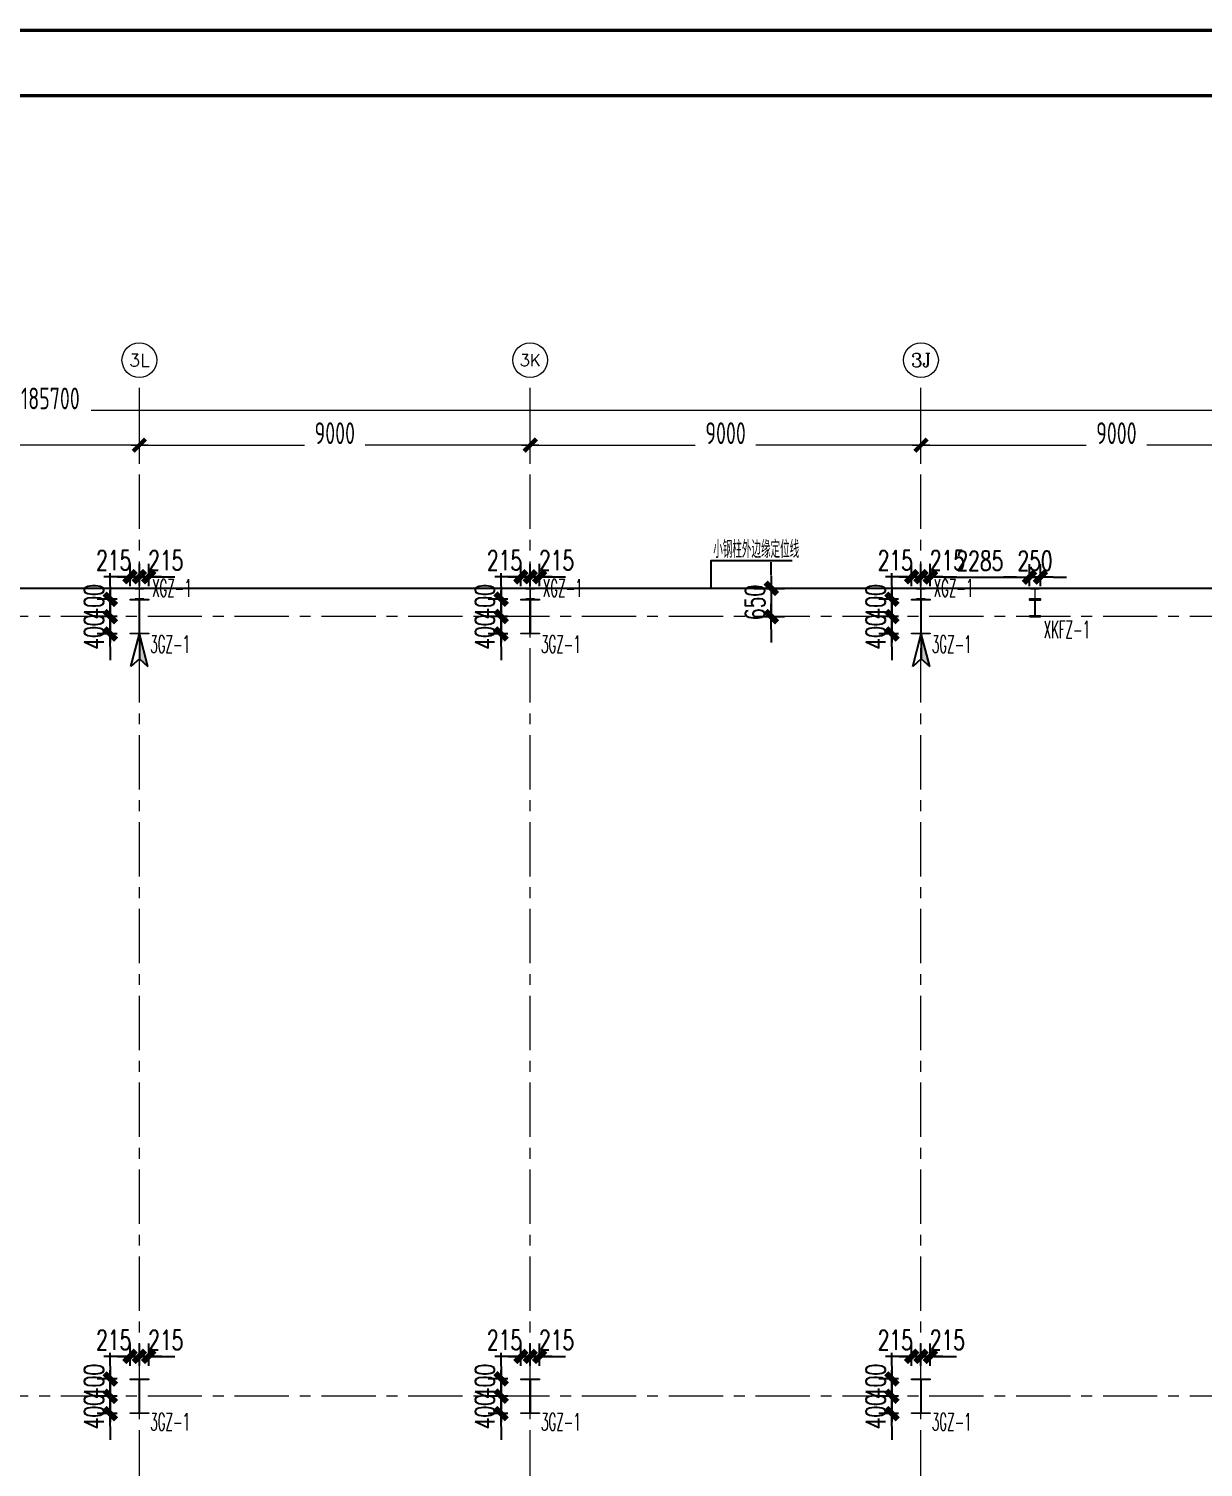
# Model space of a CAD drawing. Extents: x -1201378 to 2367219, y -619313 to 244905.
# Drawn here: x 123695 to 150742, y -203032 to -169915 of the extents above; entities that cross this region are included whole.
import ezdxf
from ezdxf.enums import TextEntityAlignment as Align

# ---------------------------------------------------------------- set-up
doc = ezdxf.new("R2010")
doc.units = 0
doc.header["$LTSCALE"] = 1000
doc.linetypes.add('CENTER', pattern=[2, 1.25, -0.25, 0.25, -0.25])
doc.linetypes.add('HIDDEN', pattern=[0.375, 0.25, -0.125])
doc.layers.get('0').update_dxf_attribs({"linetype": 'CONTINUOUS'})
doc.layers.get('Defpoints').update_dxf_attribs({"linetype": 'CONTINUOUS'})
for name, color, linetype in [('0-cxFrame', 155, 'CONTINUOUS'), ('A-AXIS-DP', 126, 'CONTINUOUS'), ('A-WINDOW', 140, 'CONTINUOUS'), ('S-CJGC', 5, 'CONTINUOUS'), ('S-DIMZ', 115, 'CONTINUOUS'), ('S-SGJ', 21, 'CONTINUOUS'), ('S-SHAPE2', 165, 'HIDDEN')]:
    doc.layers.add(name, color=color, linetype=linetype)
for name, color, linetype, lineweight in [('0-cxText', 131, 'CONTINUOUS', 25), ('S-axis', 111, 'CONTINUOUS', 0), ('S-col', 2, 'CONTINUOUS', 0), ('S-dote', 5, 'CENTER', 0)]:
    doc.layers.add(name, color=color, linetype=linetype, lineweight=lineweight)
doc.styles.add('_TCH_AXIS', font='COMPLEX', dxfattribs={"bigfont": 'GBCBIG'})
doc.styles.add('cx_tuming', font='simhei.ttf')
doc.styles.add('cx_tuqian1', font='')
doc.styles.add('SS1', font='tj-romans1.shx', dxfattribs={"width": 0.7, "bigfont": 'tj-hztxt1.shx'})
doc.styles.add('TSSD_Dimension', font='tssdeng.shx', dxfattribs={"width": 0.7, "bigfont": 'hztxt.shx'})
doc.styles.add('黑体', font='simhei.ttf', dxfattribs={"width": 0.8})
doc.styles.get('cx_tuqian1').set_extended_font_data('SimSun')
doc.dimstyles.new('S-150-ARCHI', dxfattribs={"dimscale": 150, "dimtxt": 3, "dimasz": 2, "dimexe": 2, "dimexo": 2, "dimgap": 1, "dimtad": 1, "dimdec": 0, "dimzin": 0, "dimdsep": 46, "dimtxsty": 'SS1', "dimblk1": 'TT', "dimblk2": 'TT', "dimsah": 1, "dimcen": 1, "dimclrd": 256, "dimclre": 256, "dimclrt": 256, "dimadec": 0, "dimazin": 0, "dimtfac": 1, "dimtdec": 0, "dimtix": 1, "dimtmove": 2, "dimatfit": 0, "dimldrblk": 'TT', "dimfxl": 2, "dimtolj": 1, "dimtzin": 0, "dimarcsym": 0})
doc.dimstyles.new('TSSD_200_200', dxfattribs={"dimtxt": 500, "dimasz": 200, "dimexe": 200, "dimexo": 500, "dimgap": 200, "dimtad": 1, "dimdec": 0, "dimzin": 0, "dimdsep": 46, "dimtxsty": 'TSSD_Dimension', "dimblk": 'ARCHTICK', "dimcen": 0, "dimdle": 200, "dimclrt": 7, "dimadec": 0, "dimazin": 0, "dimtfac": 1, "dimtdec": 0, "dimtix": 1, "dimtmove": 2, "dimatfit": 3, "dimfxl": 1, "dimtolj": 1, "dimtzin": 0, "dimarcsym": 0})

# ---------------------------------------------------------------- blocks, each defined once
blk = doc.blocks.new('w42343243')
at = {"layer": 'S-col'}
blk.add_lwpolyline([(-165069, 621020), (-164639, 621020), (-164639, 621002), (-164848, 621002), (-164848, 620238), (-164639, 620238), (-164639, 620220), (-165069, 620220), (-165069, 620238), (-164860, 620238), (-164860, 621002), (-165069, 621002)], close=True, dxfattribs=at)
blk = doc.blocks.new('42343')
at = {"layer": 'A-WINDOW'}
for p in [(-54000, 100), (-45000, 100), (-36000, 100), (-54000, -17850), (-45000, -17850), (-36000, -17850)]:
    blk.add_blockref('w42343243', p, dxfattribs=at)
blk = doc.blocks.new('_ArchTick')
at = {"color": 0, "linetype": 'ByBlock', "const_width": 0.5}
blk.add_lwpolyline([(-0.71, -0.71), (0.71, 0.71)], dxfattribs=at)
blk = doc.blocks.new('*D471')
at = {"layer": 'Defpoints', "color": 0, "transparency": 16777216}
for p in [(-173758, -279500), (-182758, -280358), (-173758, -280358)]:
    blk.add_point(p, dxfattribs=at)
at = {"layer": 'S-axis', "color": 0, "lineweight": -2, "transparency": 16777216}
for p, q in [((-182958, -279500), (-178957, -279500)), ((-182758, -279858), (-182758, -279300)), ((-173558, -279500), (-177560, -279500)), ((-173758, -279858), (-173758, -279300))]:
    blk.add_line(p, q, dxfattribs=at)
at = {"layer": 'S-axis', "color": 0, "lineweight": -2, "transparency": 16777216, "xscale": 200, "yscale": 200, "zscale": 200, "rotation": 180}
blk.add_blockref('_ArchTick', (-182758, -279500), dxfattribs=at)
at = {"layer": 'S-axis', "color": 0, "lineweight": -2, "transparency": 16777216, "xscale": 200, "yscale": 200, "zscale": 200}
blk.add_blockref('_ArchTick', (-173758, -279500), dxfattribs=at)
at = {"layer": 'S-axis', "color": 7, "transparency": 16777216, "insert": (-178258, -279225), "char_height": 500, "attachment_point": 5, "style": 'TSSD_Dimension'}
blk.add_mtext('\\A1;9000', dxfattribs=at)
blk = doc.blocks.new('*D472')
at = {"layer": 'Defpoints', "color": 0, "transparency": 16777216}
for p in [(-164758, -279500), (-173758, -280358), (-164758, -280358)]:
    blk.add_point(p, dxfattribs=at)
at = {"layer": 'S-axis', "color": 0, "lineweight": -2, "transparency": 16777216}
for p, q in [((-173958, -279500), (-169957, -279500)), ((-173758, -279858), (-173758, -279300)), ((-164558, -279500), (-168560, -279500)), ((-164758, -279858), (-164758, -279300))]:
    blk.add_line(p, q, dxfattribs=at)
at = {"layer": 'S-axis', "color": 0, "lineweight": -2, "transparency": 16777216, "xscale": 200, "yscale": 200, "zscale": 200, "rotation": 180}
blk.add_blockref('_ArchTick', (-173758, -279500), dxfattribs=at)
at = {"layer": 'S-axis', "color": 0, "lineweight": -2, "transparency": 16777216, "xscale": 200, "yscale": 200, "zscale": 200}
blk.add_blockref('_ArchTick', (-164758, -279500), dxfattribs=at)
at = {"layer": 'S-axis', "color": 7, "transparency": 16777216, "insert": (-169258, -279225), "char_height": 500, "attachment_point": 5, "style": 'TSSD_Dimension'}
blk.add_mtext('\\A1;9000', dxfattribs=at)
blk = doc.blocks.new('*D473')
at = {"layer": 'Defpoints', "color": 0, "transparency": 16777216}
for p in [(-155758, -279500), (-164758, -280358), (-155758, -280358)]:
    blk.add_point(p, dxfattribs=at)
at = {"layer": 'S-axis', "color": 0, "lineweight": -2, "transparency": 16777216}
for p, q in [((-164958, -279500), (-160957, -279500)), ((-164758, -279858), (-164758, -279300)), ((-155558, -279500), (-159560, -279500)), ((-155758, -279858), (-155758, -279300))]:
    blk.add_line(p, q, dxfattribs=at)
at = {"layer": 'S-axis', "color": 0, "lineweight": -2, "transparency": 16777216, "xscale": 200, "yscale": 200, "zscale": 200, "rotation": 180}
blk.add_blockref('_ArchTick', (-164758, -279500), dxfattribs=at)
at = {"layer": 'S-axis', "color": 0, "lineweight": -2, "transparency": 16777216, "xscale": 200, "yscale": 200, "zscale": 200}
blk.add_blockref('_ArchTick', (-155758, -279500), dxfattribs=at)
at = {"layer": 'S-axis', "color": 7, "transparency": 16777216, "insert": (-160258, -279225), "char_height": 500, "attachment_point": 5, "style": 'TSSD_Dimension'}
blk.add_mtext('\\A1;9000', dxfattribs=at)
blk = doc.blocks.new('*D474')
at = {"layer": 'Defpoints', "color": 0, "transparency": 16777216}
for p in [(-146758, -279500), (-155758, -280358), (-146758, -280358)]:
    blk.add_point(p, dxfattribs=at)
at = {"layer": 'S-axis', "color": 0, "lineweight": -2, "transparency": 16777216}
for p, q in [((-155958, -279500), (-151957, -279500)), ((-155758, -279858), (-155758, -279300)), ((-146558, -279500), (-150560, -279500)), ((-146758, -279858), (-146758, -279300))]:
    blk.add_line(p, q, dxfattribs=at)
at = {"layer": 'S-axis', "color": 0, "lineweight": -2, "transparency": 16777216, "xscale": 200, "yscale": 200, "zscale": 200, "rotation": 180}
blk.add_blockref('_ArchTick', (-155758, -279500), dxfattribs=at)
at = {"layer": 'S-axis', "color": 0, "lineweight": -2, "transparency": 16777216, "xscale": 200, "yscale": 200, "zscale": 200}
blk.add_blockref('_ArchTick', (-146758, -279500), dxfattribs=at)
at = {"layer": 'S-axis', "color": 7, "transparency": 16777216, "insert": (-151258, -279225), "char_height": 500, "attachment_point": 5, "style": 'TSSD_Dimension'}
blk.add_mtext('\\A1;9000', dxfattribs=at)
blk = doc.blocks.new('*D483')
at = {"layer": 'Defpoints', "color": 0, "transparency": 16777216}
for p in [(-82958, -278700), (-268658, -280258), (-82958, -280258)]:
    blk.add_point(p, dxfattribs=at)
at = {"layer": 'S-axis', "color": 0, "lineweight": -2, "transparency": 16777216}
for p, q in [((-268658, -279758), (-268658, -278500)), ((-82958, -279758), (-82958, -278500)), ((-268858, -278700), (-176749, -278700)), ((-82758, -278700), (-174868, -278700))]:
    blk.add_line(p, q, dxfattribs=at)
at = {"layer": 'S-axis', "color": 0, "lineweight": -2, "transparency": 16777216, "xscale": 200, "yscale": 200, "zscale": 200, "rotation": 180}
blk.add_blockref('_ArchTick', (-268658, -278700), dxfattribs=at)
at = {"layer": 'S-axis', "color": 0, "lineweight": -2, "transparency": 16777216, "xscale": 200, "yscale": 200, "zscale": 200}
blk.add_blockref('_ArchTick', (-82958, -278700), dxfattribs=at)
at = {"layer": 'S-axis', "color": 7, "transparency": 16777216, "insert": (-175808, -278425), "char_height": 500, "attachment_point": 5, "style": 'TSSD_Dimension'}
blk.add_mtext('\\A1;185700', dxfattribs=at)
blk = doc.blocks.new('TK22.A0 L(Dragon)')
at = {"layer": '0-cxFrame', "color": 7, "const_width": 0.5}
blk.add_lwpolyline([(0, 0), (-1486, 0), (-1486, 841), (0, 841)], close=True, dxfattribs=at)
at = {"layer": '0-cxFrame', "const_width": 0.5}
blk.add_lwpolyline([(-80, 10), (-1466, 10), (-1466, 831), (-80, 831)], close=True, dxfattribs=at)
at = {"style": '黑体', "flags": 4}
blk.add_attdef('图幅', text='', height=3.3, dxfattribs=at).set_placement((-40, 3), align=Align.RIGHT)
at = {"layer": '0-cxText', "flags": 4}
for tag, height, style, p in [('建设单位', 3.5, 'cx_tuming', (-45, 240)), ('项目名称', 3.5, 'cx_tuming', (-45, 210)), ('子项名称', 3.5, 'cx_tuming', (-45, 180)), ('工程编号', 3.3, 'cx_tuqian1', (-35, 165)), ('图名1', 3.5, 'cx_tuming', (-45, 87)), ('图名2', 3.5, 'cx_tuming', (-45, 79)), ('图名3', 3.5, 'cx_tuming', (-45, 71)), ('出图日期', 3.3, 'cx_tuqian1', (-39, 60)), ('专业', 3.3, 'cx_tuqian1', (-55, 52)), ('图号', 3.3, 'cx_tuqian1', (-55, 44)), ('版次', 3.3, 'cx_tuqian1', (-20, 44))]:
    blk.add_attdef(tag, text='', height=height, dxfattribs=dict(at, style=style)).set_placement(p, align=Align.MIDDLE)
at = {"layer": 'Defpoints', "color": 6, "flags": 4}
for tag, height, style, p in [('tufu', 3.3, '黑体', (-12, 12)), ('dwfname', 4, 'cx_tuqian1', (-80, 3))]:
    blk.add_attdef(tag, text='', height=height, dxfattribs=dict(at, style=style)).set_placement(p, align=Align.RIGHT)
blk = doc.blocks.new('TT')
blk.add_line((-0.97, 0), (0.97, 0))
at = {"const_width": 0.45}
blk.add_lwpolyline([(-0.44, -0.44), (0.44, 0.44)], dxfattribs=at)
blk = doc.blocks.new('*D4124')
at = {"layer": 'Defpoints', "color": 0, "transparency": 16777216}
for p in [(126242, -200480), (126242, -200998), (126457, -200998)]:
    blk.add_point(p, dxfattribs=at)
at = {"layer": 'S-DIMZ', "lineweight": -2, "transparency": 16777216}
for p, q in [((126242, -200698), (126242, -200180)), ((126457, -200698), (126457, -200180)), ((125942, -200480), (125642, -200480)), ((126457, -200480), (126242, -200480)), ((126757, -200480), (127057, -200480))]:
    blk.add_line(p, q, dxfattribs=at)
at = {"layer": 'S-DIMZ', "lineweight": -2, "transparency": 16777216, "xscale": 300, "yscale": 300, "zscale": 300}
blk.add_blockref('TT', (126242, -200480), dxfattribs=at)
at = {"layer": 'S-DIMZ', "lineweight": -2, "transparency": 16777216, "xscale": 300, "yscale": 300, "zscale": 300, "rotation": 180}
blk.add_blockref('TT', (126457, -200480), dxfattribs=at)
at = {"layer": 'S-DIMZ', "transparency": 16777216, "insert": (126850, -200105), "char_height": 450, "attachment_point": 5, "style": 'SS1'}
blk.add_mtext('\\A1;215', dxfattribs=at)
blk = doc.blocks.new('*D4125')
at = {"layer": 'Defpoints', "color": 0, "transparency": 16777216}
for p in [(126027, -200480), (126027, -200998), (126242, -200998)]:
    blk.add_point(p, dxfattribs=at)
at = {"layer": 'S-DIMZ', "lineweight": -2, "transparency": 16777216}
for p, q in [((126027, -200698), (126027, -200180)), ((126242, -200698), (126242, -200180)), ((125727, -200480), (125427, -200480)), ((126242, -200480), (126027, -200480)), ((126542, -200480), (126842, -200480))]:
    blk.add_line(p, q, dxfattribs=at)
at = {"layer": 'S-DIMZ', "lineweight": -2, "transparency": 16777216, "xscale": 300, "yscale": 300, "zscale": 300}
blk.add_blockref('TT', (126027, -200480), dxfattribs=at)
at = {"layer": 'S-DIMZ', "lineweight": -2, "transparency": 16777216, "xscale": 300, "yscale": 300, "zscale": 300, "rotation": 180}
blk.add_blockref('TT', (126242, -200480), dxfattribs=at)
at = {"layer": 'S-DIMZ', "transparency": 16777216, "insert": (125651, -200105), "char_height": 450, "attachment_point": 5, "style": 'SS1'}
blk.add_mtext('\\A1;215', dxfattribs=at)
blk = doc.blocks.new('*D4126')
at = {"layer": 'Defpoints', "color": 0, "transparency": 16777216}
for p in [(126027, -200998), (125573, -201398), (126027, -201398)]:
    blk.add_point(p, dxfattribs=at)
at = {"layer": 'S-DIMZ', "lineweight": -2, "transparency": 16777216}
for p, q in [((125573, -200698), (125573, -200398)), ((125727, -200998), (125273, -200998)), ((125573, -200998), (125573, -201398)), ((125727, -201398), (125273, -201398)), ((125573, -201698), (125573, -201998))]:
    blk.add_line(p, q, dxfattribs=at)
at = {"layer": 'S-DIMZ', "lineweight": -2, "transparency": 16777216, "xscale": 300, "yscale": 300, "zscale": 300}
for p, rotation in [((125573, -200998), 270), ((125573, -201398), 90)]:
    blk.add_blockref('TT', p, dxfattribs=dict(at, rotation=rotation))
at = {"layer": 'S-DIMZ', "transparency": 16777216, "insert": (125198, -201058), "char_height": 450, "attachment_point": 5, "rotation": 90, "style": 'SS1'}
blk.add_mtext('\\A1;400', dxfattribs=at)
blk = doc.blocks.new('*D4127')
at = {"layer": 'Defpoints', "color": 0, "transparency": 16777216}
for p in [(126027, -201398), (125573, -201798), (126027, -201798)]:
    blk.add_point(p, dxfattribs=at)
at = {"layer": 'S-DIMZ', "lineweight": -2, "transparency": 16777216}
for p, q in [((125573, -201098), (125573, -200798)), ((125727, -201398), (125273, -201398)), ((125573, -201398), (125573, -201798)), ((125727, -201798), (125273, -201798)), ((125573, -202098), (125573, -202398))]:
    blk.add_line(p, q, dxfattribs=at)
at = {"layer": 'S-DIMZ', "lineweight": -2, "transparency": 16777216, "xscale": 300, "yscale": 300, "zscale": 300}
for p, rotation in [((125573, -201398), 270), ((125573, -201798), 90)]:
    blk.add_blockref('TT', p, dxfattribs=dict(at, rotation=rotation))
at = {"layer": 'S-DIMZ', "transparency": 16777216, "insert": (125198, -201752), "char_height": 450, "attachment_point": 5, "rotation": 90, "style": 'SS1'}
blk.add_mtext('\\A1;400', dxfattribs=at)
blk = doc.blocks.new('*D4128')
at = {"layer": 'Defpoints', "color": 0, "transparency": 16777216}
for p in [(135242, -200480), (135242, -200998), (135457, -200998)]:
    blk.add_point(p, dxfattribs=at)
at = {"layer": 'S-DIMZ', "lineweight": -2, "transparency": 16777216}
for p, q in [((135242, -200698), (135242, -200180)), ((135457, -200698), (135457, -200180)), ((134942, -200480), (134642, -200480)), ((135457, -200480), (135242, -200480)), ((135757, -200480), (136057, -200480))]:
    blk.add_line(p, q, dxfattribs=at)
at = {"layer": 'S-DIMZ', "lineweight": -2, "transparency": 16777216, "xscale": 300, "yscale": 300, "zscale": 300}
blk.add_blockref('TT', (135242, -200480), dxfattribs=at)
at = {"layer": 'S-DIMZ', "lineweight": -2, "transparency": 16777216, "xscale": 300, "yscale": 300, "zscale": 300, "rotation": 180}
blk.add_blockref('TT', (135457, -200480), dxfattribs=at)
at = {"layer": 'S-DIMZ', "transparency": 16777216, "insert": (135850, -200105), "char_height": 450, "attachment_point": 5, "style": 'SS1'}
blk.add_mtext('\\A1;215', dxfattribs=at)
blk = doc.blocks.new('*D4129')
at = {"layer": 'Defpoints', "color": 0, "transparency": 16777216}
for p in [(135027, -200480), (135027, -200998), (135242, -200998)]:
    blk.add_point(p, dxfattribs=at)
at = {"layer": 'S-DIMZ', "lineweight": -2, "transparency": 16777216}
for p, q in [((135027, -200698), (135027, -200180)), ((135242, -200698), (135242, -200180)), ((134727, -200480), (134427, -200480)), ((135242, -200480), (135027, -200480)), ((135542, -200480), (135842, -200480))]:
    blk.add_line(p, q, dxfattribs=at)
at = {"layer": 'S-DIMZ', "lineweight": -2, "transparency": 16777216, "xscale": 300, "yscale": 300, "zscale": 300}
blk.add_blockref('TT', (135027, -200480), dxfattribs=at)
at = {"layer": 'S-DIMZ', "lineweight": -2, "transparency": 16777216, "xscale": 300, "yscale": 300, "zscale": 300, "rotation": 180}
blk.add_blockref('TT', (135242, -200480), dxfattribs=at)
at = {"layer": 'S-DIMZ', "transparency": 16777216, "insert": (134651, -200105), "char_height": 450, "attachment_point": 5, "style": 'SS1'}
blk.add_mtext('\\A1;215', dxfattribs=at)
blk = doc.blocks.new('*D4130')
at = {"layer": 'Defpoints', "color": 0, "transparency": 16777216}
for p in [(135027, -200998), (134573, -201398), (135027, -201398)]:
    blk.add_point(p, dxfattribs=at)
at = {"layer": 'S-DIMZ', "lineweight": -2, "transparency": 16777216}
for p, q in [((134573, -200698), (134573, -200398)), ((134727, -200998), (134273, -200998)), ((134573, -200998), (134573, -201398)), ((134727, -201398), (134273, -201398)), ((134573, -201698), (134573, -201998))]:
    blk.add_line(p, q, dxfattribs=at)
at = {"layer": 'S-DIMZ', "lineweight": -2, "transparency": 16777216, "xscale": 300, "yscale": 300, "zscale": 300}
for p, rotation in [((134573, -200998), 270), ((134573, -201398), 90)]:
    blk.add_blockref('TT', p, dxfattribs=dict(at, rotation=rotation))
at = {"layer": 'S-DIMZ', "transparency": 16777216, "insert": (134198, -201058), "char_height": 450, "attachment_point": 5, "rotation": 90, "style": 'SS1'}
blk.add_mtext('\\A1;400', dxfattribs=at)
blk = doc.blocks.new('*D4131')
at = {"layer": 'Defpoints', "color": 0, "transparency": 16777216}
for p in [(135027, -201398), (134573, -201798), (135027, -201798)]:
    blk.add_point(p, dxfattribs=at)
at = {"layer": 'S-DIMZ', "lineweight": -2, "transparency": 16777216}
for p, q in [((134573, -201098), (134573, -200798)), ((134727, -201398), (134273, -201398)), ((134573, -201398), (134573, -201798)), ((134727, -201798), (134273, -201798)), ((134573, -202098), (134573, -202398))]:
    blk.add_line(p, q, dxfattribs=at)
at = {"layer": 'S-DIMZ', "lineweight": -2, "transparency": 16777216, "xscale": 300, "yscale": 300, "zscale": 300}
for p, rotation in [((134573, -201398), 270), ((134573, -201798), 90)]:
    blk.add_blockref('TT', p, dxfattribs=dict(at, rotation=rotation))
at = {"layer": 'S-DIMZ', "transparency": 16777216, "insert": (134198, -201752), "char_height": 450, "attachment_point": 5, "rotation": 90, "style": 'SS1'}
blk.add_mtext('\\A1;400', dxfattribs=at)
blk = doc.blocks.new('*D4132')
at = {"layer": 'Defpoints', "color": 0, "transparency": 16777216}
for p in [(144242, -200480), (144242, -200998), (144457, -200998)]:
    blk.add_point(p, dxfattribs=at)
at = {"layer": 'S-DIMZ', "lineweight": -2, "transparency": 16777216}
for p, q in [((144242, -200698), (144242, -200180)), ((144457, -200698), (144457, -200180)), ((143942, -200480), (143642, -200480)), ((144457, -200480), (144242, -200480)), ((144757, -200480), (145057, -200480))]:
    blk.add_line(p, q, dxfattribs=at)
at = {"layer": 'S-DIMZ', "lineweight": -2, "transparency": 16777216, "xscale": 300, "yscale": 300, "zscale": 300}
blk.add_blockref('TT', (144242, -200480), dxfattribs=at)
at = {"layer": 'S-DIMZ', "lineweight": -2, "transparency": 16777216, "xscale": 300, "yscale": 300, "zscale": 300, "rotation": 180}
blk.add_blockref('TT', (144457, -200480), dxfattribs=at)
at = {"layer": 'S-DIMZ', "transparency": 16777216, "insert": (144850, -200105), "char_height": 450, "attachment_point": 5, "style": 'SS1'}
blk.add_mtext('\\A1;215', dxfattribs=at)
blk = doc.blocks.new('*D4133')
at = {"layer": 'Defpoints', "color": 0, "transparency": 16777216}
for p in [(144027, -200480), (144027, -200998), (144242, -200998)]:
    blk.add_point(p, dxfattribs=at)
at = {"layer": 'S-DIMZ', "lineweight": -2, "transparency": 16777216}
for p, q in [((144027, -200698), (144027, -200180)), ((144242, -200698), (144242, -200180)), ((143727, -200480), (143427, -200480)), ((144242, -200480), (144027, -200480)), ((144542, -200480), (144842, -200480))]:
    blk.add_line(p, q, dxfattribs=at)
at = {"layer": 'S-DIMZ', "lineweight": -2, "transparency": 16777216, "xscale": 300, "yscale": 300, "zscale": 300}
blk.add_blockref('TT', (144027, -200480), dxfattribs=at)
at = {"layer": 'S-DIMZ', "lineweight": -2, "transparency": 16777216, "xscale": 300, "yscale": 300, "zscale": 300, "rotation": 180}
blk.add_blockref('TT', (144242, -200480), dxfattribs=at)
at = {"layer": 'S-DIMZ', "transparency": 16777216, "insert": (143651, -200105), "char_height": 450, "attachment_point": 5, "style": 'SS1'}
blk.add_mtext('\\A1;215', dxfattribs=at)
blk = doc.blocks.new('*D4134')
at = {"layer": 'Defpoints', "color": 0, "transparency": 16777216}
for p in [(144027, -200998), (143573, -201398), (144027, -201398)]:
    blk.add_point(p, dxfattribs=at)
at = {"layer": 'S-DIMZ', "lineweight": -2, "transparency": 16777216}
for p, q in [((143573, -200698), (143573, -200398)), ((143727, -200998), (143273, -200998)), ((143573, -200998), (143573, -201398)), ((143727, -201398), (143273, -201398)), ((143573, -201698), (143573, -201998))]:
    blk.add_line(p, q, dxfattribs=at)
at = {"layer": 'S-DIMZ', "lineweight": -2, "transparency": 16777216, "xscale": 300, "yscale": 300, "zscale": 300}
for p, rotation in [((143573, -200998), 270), ((143573, -201398), 90)]:
    blk.add_blockref('TT', p, dxfattribs=dict(at, rotation=rotation))
at = {"layer": 'S-DIMZ', "transparency": 16777216, "insert": (143198, -201058), "char_height": 450, "attachment_point": 5, "rotation": 90, "style": 'SS1'}
blk.add_mtext('\\A1;400', dxfattribs=at)
blk = doc.blocks.new('*D4135')
at = {"layer": 'Defpoints', "color": 0, "transparency": 16777216}
for p in [(144027, -201398), (143573, -201798), (144027, -201798)]:
    blk.add_point(p, dxfattribs=at)
at = {"layer": 'S-DIMZ', "lineweight": -2, "transparency": 16777216}
for p, q in [((143573, -201098), (143573, -200798)), ((143727, -201398), (143273, -201398)), ((143573, -201398), (143573, -201798)), ((143727, -201798), (143273, -201798)), ((143573, -202098), (143573, -202398))]:
    blk.add_line(p, q, dxfattribs=at)
at = {"layer": 'S-DIMZ', "lineweight": -2, "transparency": 16777216, "xscale": 300, "yscale": 300, "zscale": 300}
for p, rotation in [((143573, -201398), 270), ((143573, -201798), 90)]:
    blk.add_blockref('TT', p, dxfattribs=dict(at, rotation=rotation))
at = {"layer": 'S-DIMZ', "transparency": 16777216, "insert": (143198, -201752), "char_height": 450, "attachment_point": 5, "rotation": 90, "style": 'SS1'}
blk.add_mtext('\\A1;400', dxfattribs=at)
blk = doc.blocks.new('*D4200')
at = {"layer": 'Defpoints', "color": 0, "transparency": 16777216}
for p in [(126242, -182530), (126242, -183048), (126457, -183048)]:
    blk.add_point(p, dxfattribs=at)
at = {"layer": 'S-DIMZ', "lineweight": -2, "transparency": 16777216}
for p, q in [((126242, -182748), (126242, -182230)), ((126457, -182748), (126457, -182230)), ((125942, -182530), (125642, -182530)), ((126457, -182530), (126242, -182530)), ((126757, -182530), (127057, -182530))]:
    blk.add_line(p, q, dxfattribs=at)
at = {"layer": 'S-DIMZ', "lineweight": -2, "transparency": 16777216, "xscale": 300, "yscale": 300, "zscale": 300}
blk.add_blockref('TT', (126242, -182530), dxfattribs=at)
at = {"layer": 'S-DIMZ', "lineweight": -2, "transparency": 16777216, "xscale": 300, "yscale": 300, "zscale": 300, "rotation": 180}
blk.add_blockref('TT', (126457, -182530), dxfattribs=at)
at = {"layer": 'S-DIMZ', "transparency": 16777216, "insert": (126850, -182155), "char_height": 450, "attachment_point": 5, "style": 'SS1'}
blk.add_mtext('\\A1;215', dxfattribs=at)
blk = doc.blocks.new('*D4201')
at = {"layer": 'Defpoints', "color": 0, "transparency": 16777216}
for p in [(126027, -182530), (126027, -183048), (126242, -183048)]:
    blk.add_point(p, dxfattribs=at)
at = {"layer": 'S-DIMZ', "lineweight": -2, "transparency": 16777216}
for p, q in [((126027, -182748), (126027, -182230)), ((126242, -182748), (126242, -182230)), ((125727, -182530), (125427, -182530)), ((126242, -182530), (126027, -182530)), ((126542, -182530), (126842, -182530))]:
    blk.add_line(p, q, dxfattribs=at)
at = {"layer": 'S-DIMZ', "lineweight": -2, "transparency": 16777216, "xscale": 300, "yscale": 300, "zscale": 300}
blk.add_blockref('TT', (126027, -182530), dxfattribs=at)
at = {"layer": 'S-DIMZ', "lineweight": -2, "transparency": 16777216, "xscale": 300, "yscale": 300, "zscale": 300, "rotation": 180}
blk.add_blockref('TT', (126242, -182530), dxfattribs=at)
at = {"layer": 'S-DIMZ', "transparency": 16777216, "insert": (125651, -182155), "char_height": 450, "attachment_point": 5, "style": 'SS1'}
blk.add_mtext('\\A1;215', dxfattribs=at)
blk = doc.blocks.new('*D4202')
at = {"layer": 'Defpoints', "color": 0, "transparency": 16777216}
for p in [(126027, -183048), (125573, -183448), (126027, -183448)]:
    blk.add_point(p, dxfattribs=at)
at = {"layer": 'S-DIMZ', "lineweight": -2, "transparency": 16777216}
for p, q in [((125573, -182748), (125573, -182448)), ((125727, -183048), (125273, -183048)), ((125573, -183048), (125573, -183448)), ((125727, -183448), (125273, -183448)), ((125573, -183748), (125573, -184048))]:
    blk.add_line(p, q, dxfattribs=at)
at = {"layer": 'S-DIMZ', "lineweight": -2, "transparency": 16777216, "xscale": 300, "yscale": 300, "zscale": 300}
for p, rotation in [((125573, -183048), 270), ((125573, -183448), 90)]:
    blk.add_blockref('TT', p, dxfattribs=dict(at, rotation=rotation))
at = {"layer": 'S-DIMZ', "transparency": 16777216, "insert": (125198, -183108), "char_height": 450, "attachment_point": 5, "rotation": 90, "style": 'SS1'}
blk.add_mtext('\\A1;400', dxfattribs=at)
blk = doc.blocks.new('*D4203')
at = {"layer": 'Defpoints', "color": 0, "transparency": 16777216}
for p in [(126027, -183448), (125573, -183848), (126027, -183848)]:
    blk.add_point(p, dxfattribs=at)
at = {"layer": 'S-DIMZ', "lineweight": -2, "transparency": 16777216}
for p, q in [((125573, -183148), (125573, -182848)), ((125727, -183448), (125273, -183448)), ((125573, -183448), (125573, -183848)), ((125727, -183848), (125273, -183848)), ((125573, -184148), (125573, -184448))]:
    blk.add_line(p, q, dxfattribs=at)
at = {"layer": 'S-DIMZ', "lineweight": -2, "transparency": 16777216, "xscale": 300, "yscale": 300, "zscale": 300}
for p, rotation in [((125573, -183448), 270), ((125573, -183848), 90)]:
    blk.add_blockref('TT', p, dxfattribs=dict(at, rotation=rotation))
at = {"layer": 'S-DIMZ', "transparency": 16777216, "insert": (125198, -183802), "char_height": 450, "attachment_point": 5, "rotation": 90, "style": 'SS1'}
blk.add_mtext('\\A1;400', dxfattribs=at)
blk = doc.blocks.new('*D4204')
at = {"layer": 'Defpoints', "color": 0, "transparency": 16777216}
for p in [(135242, -182530), (135242, -183048), (135457, -183048)]:
    blk.add_point(p, dxfattribs=at)
at = {"layer": 'S-DIMZ', "lineweight": -2, "transparency": 16777216}
for p, q in [((135242, -182748), (135242, -182230)), ((135457, -182748), (135457, -182230)), ((134942, -182530), (134642, -182530)), ((135457, -182530), (135242, -182530)), ((135757, -182530), (136057, -182530))]:
    blk.add_line(p, q, dxfattribs=at)
at = {"layer": 'S-DIMZ', "lineweight": -2, "transparency": 16777216, "xscale": 300, "yscale": 300, "zscale": 300}
blk.add_blockref('TT', (135242, -182530), dxfattribs=at)
at = {"layer": 'S-DIMZ', "lineweight": -2, "transparency": 16777216, "xscale": 300, "yscale": 300, "zscale": 300, "rotation": 180}
blk.add_blockref('TT', (135457, -182530), dxfattribs=at)
at = {"layer": 'S-DIMZ', "transparency": 16777216, "insert": (135850, -182155), "char_height": 450, "attachment_point": 5, "style": 'SS1'}
blk.add_mtext('\\A1;215', dxfattribs=at)
blk = doc.blocks.new('*D4205')
at = {"layer": 'Defpoints', "color": 0, "transparency": 16777216}
for p in [(135027, -182530), (135027, -183048), (135242, -183048)]:
    blk.add_point(p, dxfattribs=at)
at = {"layer": 'S-DIMZ', "lineweight": -2, "transparency": 16777216}
for p, q in [((135027, -182748), (135027, -182230)), ((135242, -182748), (135242, -182230)), ((134727, -182530), (134427, -182530)), ((135242, -182530), (135027, -182530)), ((135542, -182530), (135842, -182530))]:
    blk.add_line(p, q, dxfattribs=at)
at = {"layer": 'S-DIMZ', "lineweight": -2, "transparency": 16777216, "xscale": 300, "yscale": 300, "zscale": 300}
blk.add_blockref('TT', (135027, -182530), dxfattribs=at)
at = {"layer": 'S-DIMZ', "lineweight": -2, "transparency": 16777216, "xscale": 300, "yscale": 300, "zscale": 300, "rotation": 180}
blk.add_blockref('TT', (135242, -182530), dxfattribs=at)
at = {"layer": 'S-DIMZ', "transparency": 16777216, "insert": (134651, -182155), "char_height": 450, "attachment_point": 5, "style": 'SS1'}
blk.add_mtext('\\A1;215', dxfattribs=at)
blk = doc.blocks.new('*D4206')
at = {"layer": 'Defpoints', "color": 0, "transparency": 16777216}
for p in [(135027, -183048), (134573, -183448), (135027, -183448)]:
    blk.add_point(p, dxfattribs=at)
at = {"layer": 'S-DIMZ', "lineweight": -2, "transparency": 16777216}
for p, q in [((134573, -182748), (134573, -182448)), ((134727, -183048), (134273, -183048)), ((134573, -183048), (134573, -183448)), ((134727, -183448), (134273, -183448)), ((134573, -183748), (134573, -184048))]:
    blk.add_line(p, q, dxfattribs=at)
at = {"layer": 'S-DIMZ', "lineweight": -2, "transparency": 16777216, "xscale": 300, "yscale": 300, "zscale": 300}
for p, rotation in [((134573, -183048), 270), ((134573, -183448), 90)]:
    blk.add_blockref('TT', p, dxfattribs=dict(at, rotation=rotation))
at = {"layer": 'S-DIMZ', "transparency": 16777216, "insert": (134198, -183108), "char_height": 450, "attachment_point": 5, "rotation": 90, "style": 'SS1'}
blk.add_mtext('\\A1;400', dxfattribs=at)
blk = doc.blocks.new('*D4207')
at = {"layer": 'Defpoints', "color": 0, "transparency": 16777216}
for p in [(135027, -183448), (134573, -183848), (135027, -183848)]:
    blk.add_point(p, dxfattribs=at)
at = {"layer": 'S-DIMZ', "lineweight": -2, "transparency": 16777216}
for p, q in [((134573, -183148), (134573, -182848)), ((134727, -183448), (134273, -183448)), ((134573, -183448), (134573, -183848)), ((134727, -183848), (134273, -183848)), ((134573, -184148), (134573, -184448))]:
    blk.add_line(p, q, dxfattribs=at)
at = {"layer": 'S-DIMZ', "lineweight": -2, "transparency": 16777216, "xscale": 300, "yscale": 300, "zscale": 300}
for p, rotation in [((134573, -183448), 270), ((134573, -183848), 90)]:
    blk.add_blockref('TT', p, dxfattribs=dict(at, rotation=rotation))
at = {"layer": 'S-DIMZ', "transparency": 16777216, "insert": (134198, -183802), "char_height": 450, "attachment_point": 5, "rotation": 90, "style": 'SS1'}
blk.add_mtext('\\A1;400', dxfattribs=at)
blk = doc.blocks.new('*D4208')
at = {"layer": 'Defpoints', "color": 0, "transparency": 16777216}
for p in [(144242, -182530), (144242, -183048), (144457, -183048)]:
    blk.add_point(p, dxfattribs=at)
at = {"layer": 'S-DIMZ', "lineweight": -2, "transparency": 16777216}
for p, q in [((144242, -182748), (144242, -182230)), ((144457, -182748), (144457, -182230)), ((143942, -182530), (143642, -182530)), ((144457, -182530), (144242, -182530)), ((144757, -182530), (145057, -182530))]:
    blk.add_line(p, q, dxfattribs=at)
at = {"layer": 'S-DIMZ', "lineweight": -2, "transparency": 16777216, "xscale": 300, "yscale": 300, "zscale": 300}
blk.add_blockref('TT', (144242, -182530), dxfattribs=at)
at = {"layer": 'S-DIMZ', "lineweight": -2, "transparency": 16777216, "xscale": 300, "yscale": 300, "zscale": 300, "rotation": 180}
blk.add_blockref('TT', (144457, -182530), dxfattribs=at)
at = {"layer": 'S-DIMZ', "transparency": 16777216, "insert": (144850, -182155), "char_height": 450, "attachment_point": 5, "style": 'SS1'}
blk.add_mtext('\\A1;215', dxfattribs=at)
blk = doc.blocks.new('*D4209')
at = {"layer": 'Defpoints', "color": 0, "transparency": 16777216}
for p in [(144027, -182530), (144027, -183048), (144242, -183048)]:
    blk.add_point(p, dxfattribs=at)
at = {"layer": 'S-DIMZ', "lineweight": -2, "transparency": 16777216}
for p, q in [((144027, -182748), (144027, -182230)), ((144242, -182748), (144242, -182230)), ((143727, -182530), (143427, -182530)), ((144242, -182530), (144027, -182530)), ((144542, -182530), (144842, -182530))]:
    blk.add_line(p, q, dxfattribs=at)
at = {"layer": 'S-DIMZ', "lineweight": -2, "transparency": 16777216, "xscale": 300, "yscale": 300, "zscale": 300}
blk.add_blockref('TT', (144027, -182530), dxfattribs=at)
at = {"layer": 'S-DIMZ', "lineweight": -2, "transparency": 16777216, "xscale": 300, "yscale": 300, "zscale": 300, "rotation": 180}
blk.add_blockref('TT', (144242, -182530), dxfattribs=at)
at = {"layer": 'S-DIMZ', "transparency": 16777216, "insert": (143651, -182155), "char_height": 450, "attachment_point": 5, "style": 'SS1'}
blk.add_mtext('\\A1;215', dxfattribs=at)
blk = doc.blocks.new('*D4210')
at = {"layer": 'Defpoints', "color": 0, "transparency": 16777216}
for p in [(144027, -183048), (143573, -183448), (144027, -183448)]:
    blk.add_point(p, dxfattribs=at)
at = {"layer": 'S-DIMZ', "lineweight": -2, "transparency": 16777216}
for p, q in [((143573, -182748), (143573, -182448)), ((143727, -183048), (143273, -183048)), ((143573, -183048), (143573, -183448)), ((143727, -183448), (143273, -183448)), ((143573, -183748), (143573, -184048))]:
    blk.add_line(p, q, dxfattribs=at)
at = {"layer": 'S-DIMZ', "lineweight": -2, "transparency": 16777216, "xscale": 300, "yscale": 300, "zscale": 300}
for p, rotation in [((143573, -183048), 270), ((143573, -183448), 90)]:
    blk.add_blockref('TT', p, dxfattribs=dict(at, rotation=rotation))
at = {"layer": 'S-DIMZ', "transparency": 16777216, "insert": (143198, -183108), "char_height": 450, "attachment_point": 5, "rotation": 90, "style": 'SS1'}
blk.add_mtext('\\A1;400', dxfattribs=at)
blk = doc.blocks.new('*D4211')
at = {"layer": 'Defpoints', "color": 0, "transparency": 16777216}
for p in [(144027, -183448), (143573, -183848), (144027, -183848)]:
    blk.add_point(p, dxfattribs=at)
at = {"layer": 'S-DIMZ', "lineweight": -2, "transparency": 16777216}
for p, q in [((143573, -183148), (143573, -182848)), ((143727, -183448), (143273, -183448)), ((143573, -183448), (143573, -183848)), ((143727, -183848), (143273, -183848)), ((143573, -184148), (143573, -184448))]:
    blk.add_line(p, q, dxfattribs=at)
at = {"layer": 'S-DIMZ', "lineweight": -2, "transparency": 16777216, "xscale": 300, "yscale": 300, "zscale": 300}
for p, rotation in [((143573, -183448), 270), ((143573, -183848), 90)]:
    blk.add_blockref('TT', p, dxfattribs=dict(at, rotation=rotation))
at = {"layer": 'S-DIMZ', "transparency": 16777216, "insert": (143198, -183802), "char_height": 450, "attachment_point": 5, "rotation": 90, "style": 'SS1'}
blk.add_mtext('\\A1;400', dxfattribs=at)
blk = doc.blocks.new('*D6487')
at = {"layer": 'Defpoints', "color": 0, "transparency": 16777216}
for p in [(140104, -182798), (140104, -183448), (140795, -183448)]:
    blk.add_point(p, dxfattribs=at)
at = {"layer": 'S-SGJ', "lineweight": -2, "transparency": 16777216}
for p, q in [((140795, -182498), (140795, -182198)), ((140404, -182798), (141095, -182798)), ((140795, -182798), (140795, -183448)), ((140404, -183448), (141095, -183448)), ((140795, -183748), (140795, -184048))]:
    blk.add_line(p, q, dxfattribs=at)
at = {"layer": 'S-SGJ', "lineweight": -2, "transparency": 16777216, "xscale": 300, "yscale": 300, "zscale": 300}
for p, rotation in [((140795, -182798), 270), ((140795, -183448), 90)]:
    blk.add_blockref('TT', p, dxfattribs=dict(at, rotation=rotation))
at = {"layer": 'S-SGJ', "transparency": 16777216, "insert": (140420, -183123), "char_height": 450, "attachment_point": 5, "rotation": 90, "style": 'SS1'}
blk.add_mtext('\\A1;650', dxfattribs=at)
blk = doc.blocks.new('S-CJGC')
at = {"layer": 'S-CJGC'}
for p, q in [((-131, -119), (0, 381)), ((131, -119), (0, 381)), ((0, 381), (0, 0)), ((0, 0), (-131, -119)), ((0, 0), (131, -119))]:
    blk.add_line(p, q, dxfattribs=at)
blk.add_solid([(131, -119), (0, 0), (0, 381)], dxfattribs=at)
blk = doc.blocks.new('*D6693')
at = {"layer": 'Defpoints', "color": 0, "transparency": 16777216}
for p in [(146742, -182539), (144457, -183048), (146742, -183048)]:
    blk.add_point(p, dxfattribs=at)
at = {"layer": 'S-DIMZ', "lineweight": -2, "transparency": 16777216}
for p, q in [((144457, -182748), (144457, -182239)), ((146742, -182748), (146742, -182239)), ((144757, -182539), (146442, -182539))]:
    blk.add_line(p, q, dxfattribs=at)
at = {"layer": 'S-DIMZ', "lineweight": -2, "transparency": 16777216, "xscale": 300, "yscale": 300, "zscale": 300, "rotation": 180}
blk.add_blockref('TT', (144457, -182539), dxfattribs=at)
at = {"layer": 'S-DIMZ', "lineweight": -2, "transparency": 16777216, "xscale": 300, "yscale": 300, "zscale": 300}
blk.add_blockref('TT', (146742, -182539), dxfattribs=at)
at = {"layer": 'S-DIMZ', "transparency": 16777216, "insert": (145599, -182164), "char_height": 450, "attachment_point": 5, "style": 'SS1'}
blk.add_mtext('\\A1;2285', dxfattribs=at)
blk = doc.blocks.new('*D6694')
at = {"layer": 'Defpoints', "color": 0, "transparency": 16777216}
for p in [(146992, -182539), (146742, -183048), (146992, -183048)]:
    blk.add_point(p, dxfattribs=at)
at = {"layer": 'S-DIMZ', "lineweight": -2, "transparency": 16777216}
for p, q in [((146742, -182748), (146742, -182239)), ((146992, -182748), (146992, -182239)), ((146442, -182539), (146142, -182539)), ((146742, -182539), (146992, -182539)), ((147292, -182539), (147592, -182539))]:
    blk.add_line(p, q, dxfattribs=at)
at = {"layer": 'S-DIMZ', "lineweight": -2, "transparency": 16777216, "xscale": 300, "yscale": 300, "zscale": 300}
blk.add_blockref('TT', (146742, -182539), dxfattribs=at)
at = {"layer": 'S-DIMZ', "lineweight": -2, "transparency": 16777216, "xscale": 300, "yscale": 300, "zscale": 300, "rotation": 180}
blk.add_blockref('TT', (146992, -182539), dxfattribs=at)
at = {"layer": 'S-DIMZ', "transparency": 16777216, "insert": (146867, -182164), "char_height": 450, "attachment_point": 5, "style": 'SS1'}
blk.add_mtext('\\A1;250', dxfattribs=at)
blk = doc.blocks.new('3#轴网')
at = {"layer": 'S-axis'}
for centre in [(-173758.5, -277544.2), (-164758.5, -277544.2), (-155758.5, -277544.2)]:
    blk.add_circle(centre, 400, dxfattribs=at)
at = {"layer": 'S-dote'}
for p, q in [((-173758.5, -363428.2), (-173758.5, -277944.2)), ((-164758.5, -363428.2), (-164758.5, -277944.2)), ((-155758.5, -363428.2), (-155758.5, -277944.2)), ((-78316.2, -283448.2), (-273210.6, -283448.2)), ((-78316.2, -301398.2), (-273210.6, -301398.2))]:
    blk.add_line(p, q, dxfattribs=at)
at = {"layer": 'S-axis', "style": '_TCH_AXIS'}
for s, height, p, p2 in [('3L', 294.28, (-173996.7, -277691.4), (-173520.2, -277691.4)), ('3K', 270.86, (-165003.5, -277679.7), (-164513.4, -277679.7)), ('3J', 321.14, (-155987.8, -277704.8), (-155529.1, -277704.8))]:
    blk.add_text(s, height=height, dxfattribs=at).set_placement(p, p2, align=Align.FIT)
at = {"layer": 'S-axis'}
for base, p1, p2, picture, middle in [((-82958.5, -278700.4), (-268658.5, -280258.4), (-82958.5, -280258.4), '*D483', (-175808.5, -278425.4)), ((-173758.5, -279500.4), (-182758.5, -280358.4), (-173758.5, -280358.4), '*D471', (-178258.5, -279225.4)), ((-164758.5, -279500.4), (-173758.5, -280358.4), (-164758.5, -280358.4), '*D472', (-169258.5, -279225.4)), ((-155758.5, -279500.4), (-164758.5, -280358.4), (-155758.5, -280358.4), '*D473', (-160258.5, -279225.4)), ((-146758.5, -279500.4), (-155758.5, -280358.4), (-146758.5, -280358.4), '*D474', (-151258.5, -279225.4))]:
    dim = blk.add_linear_dim(base=base, p1=p1, p2=p2, angle=0, dimstyle='TSSD_200_200', dxfattribs=at)
    dim.commit()
    dim.dimension.update_dxf_attribs({"geometry": picture, "text_midpoint": middle, "dimtype": 161})

msp = doc.modelspace()

# ---------------------------------------------------------------- linework, layer by layer
at = {"layer": 'A-AXIS-DP', "color": 1, "ltscale": 10000}
msp.add_lwpolyline([(146741.5, -183448.1), (146991.5, -183448.1), (146991.5, -183436.1), (146870.5, -183436.1), (146870.5, -183060.1), (146991.5, -183060.1), (146991.5, -183048.1), (146741.5, -183048.1), (146741.5, -183060.1), (146862.5, -183060.1), (146862.5, -183436.1), (146741.5, -183436.1)], close=True, dxfattribs=at)
at = {"layer": 'S-col'}
for points in [[(126341.5, -182798.2), (126141.5, -182798.2), (126141.5, -182810.2), (126237.5, -182810.2), (126237.5, -183036.2), (126141.5, -183036.2), (126141.5, -183048.2), (126341.5, -183048.2), (126341.5, -183036.2), (126245.5, -183036.2), (126245.5, -182810.2), (126341.5, -182810.2)], [(135341.5, -182798.2), (135141.5, -182798.2), (135141.5, -182810.2), (135237.5, -182810.2), (135237.5, -183036.2), (135141.5, -183036.2), (135141.5, -183048.2), (135341.5, -183048.2), (135341.5, -183036.2), (135245.5, -183036.2), (135245.5, -182810.2), (135341.5, -182810.2)], [(144341.5, -182798.2), (144141.5, -182798.2), (144141.5, -182810.2), (144237.5, -182810.2), (144237.5, -183036.2), (144141.5, -183036.2), (144141.5, -183048.2), (144341.5, -183048.2), (144341.5, -183036.2), (144245.5, -183036.2), (144245.5, -182810.2), (144341.5, -182810.2)]]:
    msp.add_lwpolyline(points, close=True, dxfattribs=at)
at = {"layer": 'S-col', "color": 3}
msp.add_lwpolyline([(146966.5, -182798.1), (146766.5, -182798.1), (146766.5, -182810.1), (146862.5, -182810.1), (146862.5, -183036.1), (146766.5, -183036.1), (146766.5, -183048.1), (146966.5, -183048.1), (146966.5, -183036.1), (146870.5, -183036.1), (146870.5, -182810.1), (146966.5, -182810.1)], close=True, dxfattribs=at)
at = {"layer": 'S-SGJ'}
msp.add_lwpolyline([(141274.3, -182165.8), (139402.1, -182165.8), (139402.1, -182798.1)], dxfattribs=at)
at = {"layer": 'S-SHAPE2', "ltscale": 2, "const_width": 50}
msp.add_lwpolyline([(216991.5, -183448.2), (216991.5, -182798.1), (48918.8, -182798.1), (31391.5, -236773.7), (31391.5, -255898.2), (216991.5, -255898.2), (216991.5, -255148.2)], dxfattribs=at)

# ---------------------------------------------------------------- block references
at = {"layer": '0-cxFrame', "xscale": 150, "yscale": 150, "zscale": 150}
msp.add_blockref('TK22.A0 L(Dragon)', (235008.3, -296102.2), dxfattribs=at)
at = {"layer": 'S-axis'}
msp.add_blockref('3#轴网', (300000, 100000), dxfattribs=at)
at = {"layer": 'S-CJGC', "xscale": 1.5, "yscale": 1.5, "zscale": 1.5}
for p in [(126241.5, -184419.9), (144247.5, -184419.9)]:
    msp.add_blockref('S-CJGC', p, dxfattribs=at)
at = {"layer": 'S-col'}
msp.add_blockref('42343', (345095.7, -804168.2), dxfattribs=at)

# ---------------------------------------------------------------- texts
at = {"layer": 'S-SGJ', "style": 'SS1', "width": 0.5}
for s, p in [('小钢柱外边缘定位线', (139457.6, -181900)), ('XGZ-1', (126533.2, -182789.8)), ('XGZ-1', (135533.2, -182789.8)), ('XGZ-1', (144533.2, -182789.8)), ('XKFZ-1', (147065, -183748)), ('3GZ-1', (126492.2, -184083.4)), ('3GZ-1', (135492.2, -184083.4)), ('3GZ-1', (144492.2, -184083.4)), ('3GZ-1', (126492.2, -201987.1)), ('3GZ-1', (135492.2, -201987.1)), ('3GZ-1', (144492.2, -201987.1))]:
    msp.add_text(s, height=400, dxfattribs=at).set_placement(p, align=Align.MIDDLE_LEFT)

# ---------------------------------------------------------------- dimensions: what is measured, and where the dimension line sits
at = {"layer": 'S-DIMZ'}
for base, p1, p2, picture, middle in [((126026.5, -182530.4), (126241.5, -183048.2), (126026.5, -183048.2), '*D4201', (125651, -182155.4)), ((126241.5, -182530.4), (126456.5, -183048.2), (126241.5, -183048.2), '*D4200', (126849.5, -182155.4)), ((135026.5, -182530.4), (135241.5, -183048.2), (135026.5, -183048.2), '*D4205', (134651, -182155.4)), ((135241.5, -182530.4), (135456.5, -183048.2), (135241.5, -183048.2), '*D4204', (135849.5, -182155.4)), ((144026.5, -182530.4), (144241.5, -183048.2), (144026.5, -183048.2), '*D4209', (143651, -182155.4)), ((144241.5, -182530.4), (144456.5, -183048.2), (144241.5, -183048.2), '*D4208', (144849.5, -182155.4)), ((126026.5, -200480.4), (126241.5, -200998.2), (126026.5, -200998.2), '*D4125', (125651, -200105.4)), ((126241.5, -200480.4), (126456.5, -200998.2), (126241.5, -200998.2), '*D4124', (126849.5, -200105.4)), ((135026.5, -200480.4), (135241.5, -200998.2), (135026.5, -200998.2), '*D4129', (134651, -200105.4)), ((135241.5, -200480.4), (135456.5, -200998.2), (135241.5, -200998.2), '*D4128', (135849.5, -200105.4)), ((144026.5, -200480.4), (144241.5, -200998.2), (144026.5, -200998.2), '*D4133', (143651, -200105.4)), ((144241.5, -200480.4), (144456.5, -200998.2), (144241.5, -200998.2), '*D4132', (144849.5, -200105.4))]:
    dim = msp.add_linear_dim(base=base, p1=p1, p2=p2, dimstyle='S-150-ARCHI', dxfattribs=at)
    dim.commit()
    dim.dimension.update_dxf_attribs({"geometry": picture, "text_midpoint": middle, "dimtype": 160})
for base, p1, p2, picture, middle in [((146741.5, -182539.3), (144456.5, -183048.1), (146741.5, -183048.1), '*D6693', (145599, -182164.3)), ((146991.5, -182539.3), (146741.5, -183048.1), (146991.5, -183048.1), '*D6694', (146866.5, -182164.3))]:
    dim = msp.add_linear_dim(base=base, p1=p1, p2=p2, dimstyle='S-150-ARCHI', dxfattribs=at)
    dim.commit()
    dim.dimension.update_dxf_attribs({"geometry": picture, "text_midpoint": middle})
for base, p1, p2, picture, middle in [((125573.4, -183448.2), (126026.5, -183048.2), (126026.5, -183448.2), '*D4202', (125198.4, -183108.2)), ((134573.4, -183448.2), (135026.5, -183048.2), (135026.5, -183448.2), '*D4206', (134198.4, -183108.2)), ((143573.4, -183448.2), (144026.5, -183048.2), (144026.5, -183448.2), '*D4210', (143198.4, -183108.2)), ((125573.4, -183848.2), (126026.5, -183448.2), (126026.5, -183848.2), '*D4203', (125198.4, -183802.1)), ((134573.4, -183848.2), (135026.5, -183448.2), (135026.5, -183848.2), '*D4207', (134198.4, -183802.1)), ((143573.4, -183848.2), (144026.5, -183448.2), (144026.5, -183848.2), '*D4211', (143198.4, -183802.1)), ((125573.4, -201398.2), (126026.5, -200998.2), (126026.5, -201398.2), '*D4126', (125198.4, -201058.2)), ((134573.4, -201398.2), (135026.5, -200998.2), (135026.5, -201398.2), '*D4130', (134198.4, -201058.2)), ((143573.4, -201398.2), (144026.5, -200998.2), (144026.5, -201398.2), '*D4134', (143198.4, -201058.2)), ((125573.4, -201798.2), (126026.5, -201398.2), (126026.5, -201798.2), '*D4127', (125198.4, -201752.1)), ((134573.4, -201798.2), (135026.5, -201398.2), (135026.5, -201798.2), '*D4131', (134198.4, -201752.1)), ((143573.4, -201798.2), (144026.5, -201398.2), (144026.5, -201798.2), '*D4135', (143198.4, -201752.1))]:
    dim = msp.add_linear_dim(base=base, p1=p1, p2=p2, angle=90, dimstyle='S-150-ARCHI', dxfattribs=at)
    dim.commit()
    dim.dimension.update_dxf_attribs({"geometry": picture, "text_midpoint": middle, "dimtype": 160})
at = {"layer": 'S-SGJ'}
dim = msp.add_linear_dim(base=(140794.8, -183448.2), p1=(140104.2, -182798.1), p2=(140104.2, -183448.2), angle=90, dimstyle='S-150-ARCHI', dxfattribs=at)
dim.commit()
dim.dimension.update_dxf_attribs({"geometry": '*D6487', "text_midpoint": (140419.8, -183123.2)})

doc.saveas('drawing.dxf')
